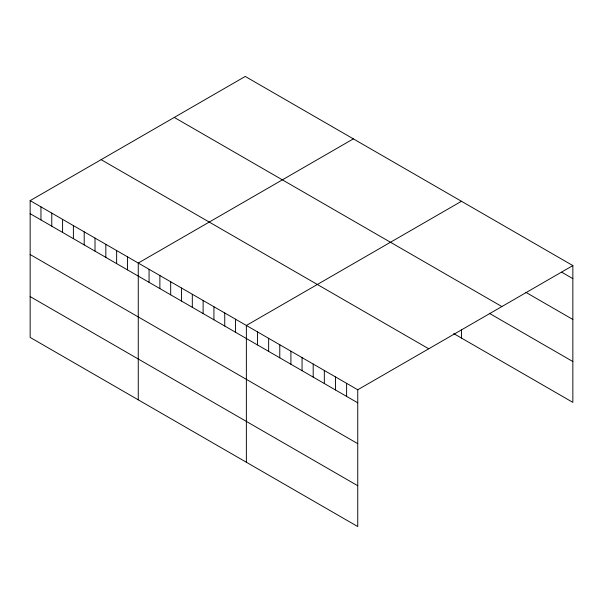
<?xml version="1.0" encoding="UTF-8"?>
<svg xmlns="http://www.w3.org/2000/svg" width="603" height="603" viewBox="0 0 603 603"><rect width="100%" height="100%" fill="white"/><g stroke="black" fill="none" stroke-linecap="round" stroke-linejoin="round"><path stroke-width="0.9" d="M30.15 200.633L357.745 389.772L357.745 526.555L30.15 337.416L30.15 200.633L245.255 76.445L572.85 265.584L572.85 402.367L453.742 333.602M353.358 138.863L138.26 263.051L138.26 399.834M461.468 201.274L246.363 325.462L246.363 462.245M357.745 389.772L572.85 265.584M561.71 272.209L572.85 278.639M525.906 292.365L572.85 319.469M174.267 117.427L501.869 306.565M489.312 313.304L572.85 361.536M101.131 159.652L428.733 348.79M30.15 213.688L357.745 402.827M30.15 254.519L357.745 443.657M30.15 296.586L357.745 485.724M461.468 329.705L461.468 338.057M346.612 383.342L346.612 396.397M335.472 376.913L335.472 389.968M324.331 370.476L324.331 383.538M313.191 364.046L313.191 377.101M302.058 357.617L302.058 370.672M290.917 351.187L290.917 364.242M279.777 344.758L279.777 357.813M268.644 338.328L268.644 351.383M257.504 331.899L257.504 344.954M235.554 319.221L235.554 332.283M224.746 312.98L224.746 326.035M213.929 306.739L213.929 319.794M203.121 300.498L203.121 313.552M192.312 294.256L192.312 307.311M181.503 288.015L181.503 301.07M170.687 281.774L170.687 294.829M159.878 275.533L159.878 288.588M149.069 269.292L149.069 282.347M127.444 256.81L127.444 269.865M116.635 250.569L116.635 263.624M105.827 244.328L105.827 257.383M95.018 238.087L95.018 251.142M84.201 231.838L84.201 244.901M73.393 225.597L73.393 238.66M62.584 219.356L62.584 232.419M51.775 213.115L51.775 226.17M40.959 206.874L40.959 219.929"/></g></svg>
